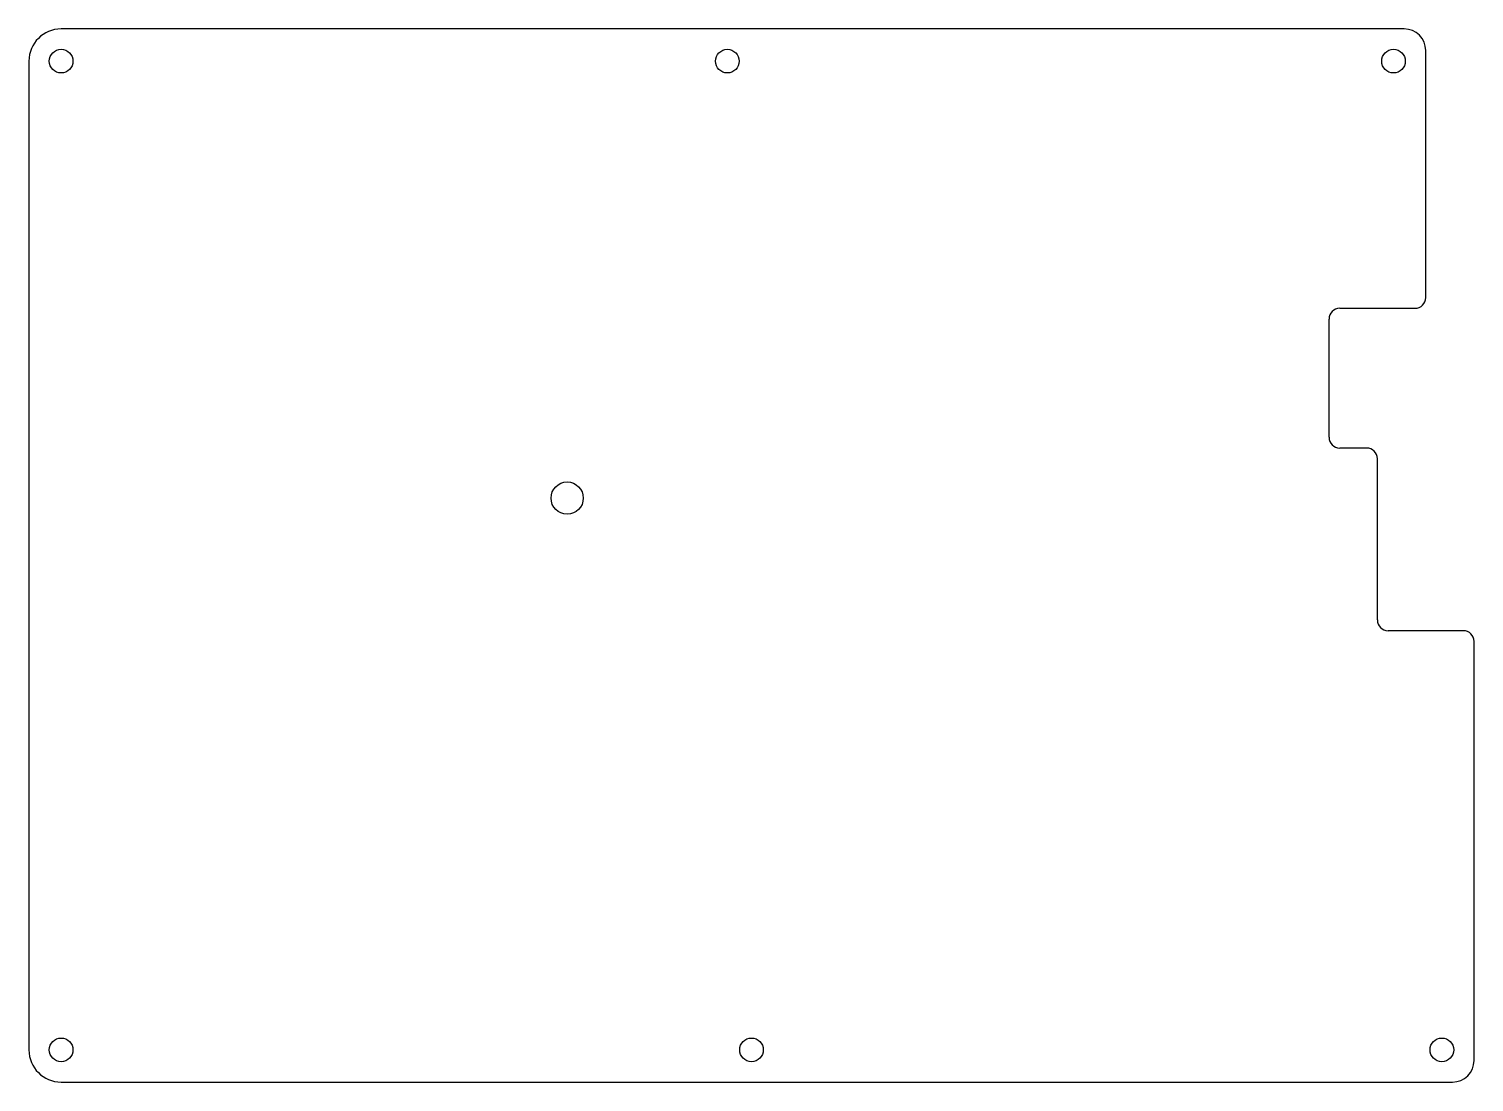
# Model space of a CAD drawing. Extents: x 98 to 232, y -143 to -45.
import ezdxf

# ---------------------------------------------------------------- set-up
doc = ezdxf.new("R2010")
doc.units = 0
doc.layers.add('BLACK', color=7, linetype='CONTINUOUS')

msp = doc.modelspace()

# ---------------------------------------------------------------- linework, layer by layer
at = {"layer": 'BLACK', "linetype": 'CONTINUOUS'}
for p, q in [((225.5, -45), (100.5, -45)), ((227.5, -70), (227.5, -47)), ((97.5, -48), (97.5, -140)), ((219.5, -71), (226.5, -71)), ((218.5, -83), (218.5, -72)), ((222, -84), (219.5, -84)), ((223, -100), (223, -85)), ((231, -101), (224, -101)), ((232, -141), (232, -102)), ((100.5, -143), (230, -143))]:
    msp.add_line(p, q, dxfattribs=at)
at = {"layer": 'BLACK'}
for centre, radius in [((100.5, -48), 1.1), ((162.5, -48), 1.1), ((224.5, -48), 1.1), ((147.594, -88.656), 1.5), ((100.5, -140), 1.1), ((164.75, -140), 1.1), ((229, -140), 1.1)]:
    msp.add_circle(centre, radius, dxfattribs=at)
for centre, radius, start, end in [((100.5, -48), 3, 90, 180), ((225.5, -47), 2, 0, 90), ((219.5, -72), 1, 90, 180), ((226.5, -70), 1, -90, 0), ((219.5, -83), 1, -180, -90), ((222, -85), 1, 0, 90), ((224, -100), 1, -180, -90), ((231, -102), 1, 0, 90), ((100.5, -140), 3, -180, -90), ((230, -141), 2, -90, 0)]:
    msp.add_arc(centre, radius, start, end, dxfattribs=at)

doc.saveas('drawing.dxf')
